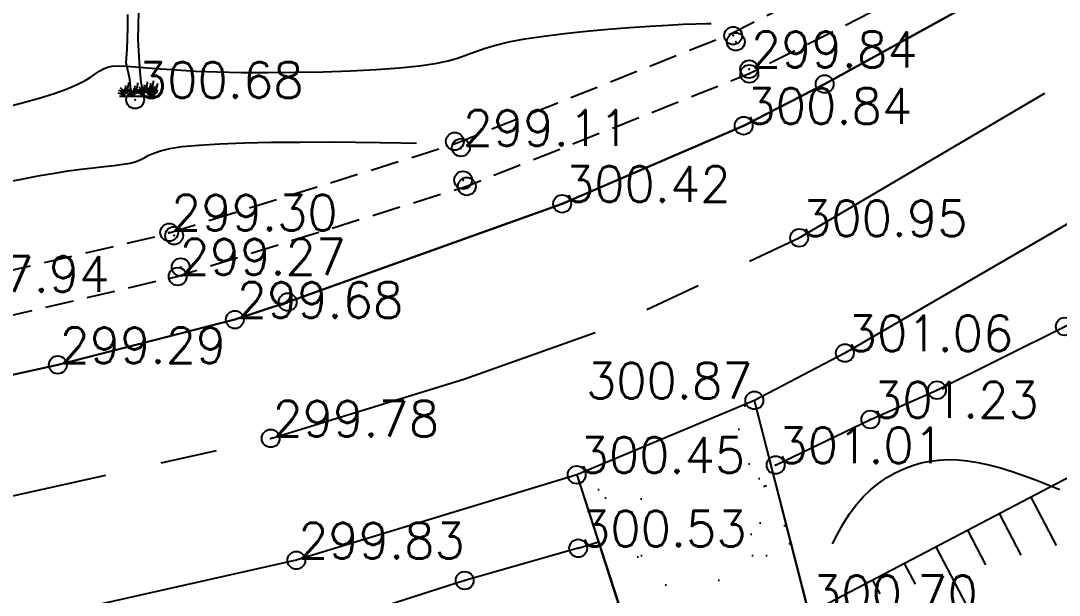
# Model space of a CAD drawing. Header units: millimetres. Extents: x 524954 to 526204, y 9523489 to 9524010.
# Drawn here: x 525925.34 to 525954.42, y 9523798.77 to 9523814.85 of the extents above; entities that cross this region are included whole.
import ezdxf
from ezdxf.enums import TextEntityAlignment as Align

# ---------------------------------------------------------------- set-up
doc = ezdxf.new("R2010")
doc.units = ezdxf.units.MM
doc.header["$PDMODE"] = 32
doc.header["$PDSIZE"] = 0.5
for name, pattern in [('ACAD_ISO12W100', [21, 12, -3, 0, -3, 0, -3]), ('AXES2', [28.575, 19.05, -3.175, 3.175, -3.175]), ('CACHE2', [4.7625, 3.175, -1.5875])]:
    doc.linetypes.add(name, pattern=pattern)
for name, color, linetype in [('Arbre', 34, 'ACAD_ISO12W100'), ('Axe_Route_Existante', 1, 'AXES2'), ('Bord_Route_Existante', 6, 'Continuous'), ('Caniveau', 5, 'CACHE2'), ('CN_01_00', 3, 'Continuous'), ('CN_10_00', 1, 'Continuous'), ('Haut_Talus', 30, 'Continuous'), ('Talus', 2, 'Continuous'), ('TopoAlt', 3, 'Continuous'), ('TOPOJIS', 7, 'Continuous')]:
    doc.layers.add(name, color=color, linetype=linetype)
doc.layers.add('Bord_Route_Existante_POLY3D', color=6, linetype='Continuous', plot=False)
doc.layers.add('Trottoir', color=7, linetype='Continuous', true_color=0xff6666)
doc.styles.add('Simplex 1.0', font='Simplex.shx', dxfattribs={"width": 0.99, "height": 1})

# ---------------------------------------------------------------- blocks, each defined once
blk = doc.blocks.new('TCPOINT M')
at = {"color": 0}
blk.add_point((0, 0), dxfattribs=at)
at = {"layer": 'TopoAlt', "style": 'Simplex 1.0', "width": 0.99}
blk.add_attdef('ALT', (0.15, 0.15), '', height=1, dxfattribs=at)
blk = doc.blocks.new('v088')
at = {"linetype": 'Continuous'}
for p, q in [((0.045, 2.625), (0.064, 3.179)), ((-0.352, 2.542), (-0.344, 3.046)), ((-0.373, 1.752), (-0.352, 2.542)), ((0.043, 2.109), (0.045, 2.625)), ((0.102, 1.053), (0.043, 2.109)), ((-0.412, 1.235), (-0.373, 1.752)), ((-0.268, 0.628), (-0.412, 1.235)), ((0.151, 0.506), (0.102, 1.053)), ((-0.213, 0), (-0.268, 0.628)), ((0.256, 0), (0.151, 0.506)), ((-0.654, 0), (0.654, 0))]:
    blk.add_line(p, q, dxfattribs=at)
at = {"color": 3, "linetype": 'Continuous'}
for p, q in [((-0.416, 0.349), (-0.433, 0.399)), ((-0.353, 0.303), (-0.329, 0.397)), ((-0.329, 0.397), (-0.317, 0.454)), ((-0.317, 0.454), (-0.315, 0.507)), ((0.017, 0.377), (0.029, 0.435)), ((0.029, 0.435), (0.031, 0.488)), ((0.286, 0.368), (0.269, 0.418)), ((0.349, 0.322), (0.373, 0.416)), ((0.373, 0.416), (0.385, 0.474)), ((0.385, 0.474), (0.387, 0.526)), ((0.481, 0.344), (0.517, 0.426)), ((0.517, 0.426), (0.5, 0.476)), ((0.579, 0.38), (0.603, 0.474)), ((0.603, 0.474), (0.615, 0.531)), ((0.615, 0.531), (0.618, 0.584)), ((0.752, 0.373), (0.765, 0.43)), ((0.765, 0.43), (0.767, 0.483)), ((-0.661, 0.096), (-0.712, 0.106)), ((-0.618, 0.197), (-0.683, 0.202)), ((-0.567, 0.053), (-0.661, 0.096)), ((-0.587, 0.264), (-0.627, 0.308)), ((-0.596, 0.159), (-0.618, 0.197)), ((-0.536, 0.087), (-0.596, 0.159)), ((-0.541, 0.224), (-0.587, 0.264)), ((-0.527, 0.031), (-0.567, 0.053)), ((-0.529, 0.166), (-0.541, 0.224)), ((-0.5, 0.031), (-0.536, 0.087)), ((-0.524, 0.099), (-0.529, 0.166)), ((-0.505, 0.106), (-0.502, 0.188)), ((-0.5, 0.036), (-0.505, 0.106)), ((-0.502, 0.188), (-0.452, 0.267)), ((-0.483, 0.022), (-0.459, 0.072)), ((-0.464, 0.132), (-0.409, 0.214)), ((-0.459, 0.072), (-0.387, 0.132)), ((-0.452, 0.267), (-0.416, 0.349)), ((-0.409, 0.214), (-0.353, 0.303)), ((-0.387, 0.132), (-0.341, 0.178)), ((-0.315, 0.077), (-0.365, 0.087)), ((-0.341, 0.178), (-0.327, 0.226)), ((-0.272, 0.178), (-0.337, 0.183)), ((-0.327, 0.226), (-0.32, 0.26)), ((-0.221, 0.034), (-0.315, 0.077)), ((-0.24, 0.245), (-0.281, 0.288)), ((-0.25, 0.139), (-0.272, 0.178)), ((-0.19, 0.067), (-0.25, 0.139)), ((-0.195, 0.204), (-0.24, 0.245)), ((-0.18, 0.012), (-0.221, 0.034)), ((-0.183, 0.147), (-0.195, 0.204)), ((-0.154, 0.012), (-0.19, 0.067)), ((-0.178, 0.079), (-0.183, 0.147)), ((-0.159, 0.087), (-0.156, 0.168)), ((-0.154, 0.017), (-0.159, 0.087)), ((-0.156, 0.168), (-0.106, 0.248)), ((-0.137, 0.002), (-0.113, 0.053)), ((-0.118, 0.113), (-0.063, 0.195)), ((-0.113, 0.053), (-0.041, 0.113)), ((-0.106, 0.248), (-0.07, 0.329)), ((-0.07, 0.329), (-0.087, 0.38)), ((-0.063, 0.195), (-0.007, 0.284)), ((-0.041, 0.113), (0.005, 0.159)), ((0.041, 0.115), (-0.01, 0.125)), ((-0.007, 0.284), (0.017, 0.377)), ((0.005, 0.159), (0.019, 0.207)), ((0.019, 0.207), (0.026, 0.24)), ((0.084, 0.216), (0.019, 0.221)), ((0.135, 0.072), (0.041, 0.115)), ((0.115, 0.284), (0.075, 0.327)), ((0.106, 0.178), (0.084, 0.216)), ((0.166, 0.106), (0.106, 0.178)), ((0.161, 0.243), (0.115, 0.284)), ((0.175, 0.05), (0.135, 0.072)), ((0.173, 0.185), (0.161, 0.243)), ((0.202, 0.05), (0.166, 0.106)), ((0.178, 0.118), (0.173, 0.185)), ((0.197, 0.125), (0.2, 0.207)), ((0.202, 0.055), (0.197, 0.125)), ((0.2, 0.207), (0.25, 0.286)), ((0.219, 0.041), (0.243, 0.091)), ((0.272, 0.173), (0.221, 0.183)), ((0.238, 0.151), (0.293, 0.233)), ((0.243, 0.091), (0.315, 0.151)), ((0.25, 0.286), (0.286, 0.368)), ((0.315, 0.274), (0.25, 0.279)), ((0.365, 0.13), (0.272, 0.173)), ((0.293, 0.233), (0.349, 0.322)), ((0.346, 0.341), (0.305, 0.385)), ((0.337, 0.236), (0.315, 0.274)), ((0.315, 0.151), (0.361, 0.197)), ((0.397, 0.163), (0.337, 0.236)), ((0.392, 0.301), (0.346, 0.341)), ((0.361, 0.197), (0.375, 0.245)), ((0.406, 0.108), (0.365, 0.13)), ((0.421, 0.072), (0.37, 0.082)), ((0.375, 0.245), (0.382, 0.279)), ((0.404, 0.243), (0.392, 0.301)), ((0.433, 0.108), (0.397, 0.163)), ((0.464, 0.173), (0.399, 0.178)), ((0.409, 0.175), (0.404, 0.243)), ((0.514, 0.029), (0.421, 0.072)), ((0.428, 0.183), (0.43, 0.264)), ((0.433, 0.113), (0.428, 0.183)), ((0.43, 0.264), (0.481, 0.344)), ((0.45, 0.099), (0.474, 0.149)), ((0.495, 0.24), (0.454, 0.284)), ((0.486, 0.135), (0.464, 0.173)), ((0.469, 0.209), (0.524, 0.291)), ((0.474, 0.149), (0.546, 0.209)), ((0.546, 0.063), (0.486, 0.135)), ((0.541, 0.2), (0.495, 0.24)), ((0.555, 0.007), (0.514, 0.029)), ((0.524, 0.291), (0.579, 0.38)), ((0.553, 0.142), (0.541, 0.2)), ((0.546, 0.209), (0.591, 0.255)), ((0.582, 0.007), (0.546, 0.063)), ((0.558, 0.075), (0.553, 0.142)), ((0.577, 0.082), (0.579, 0.163)), ((0.582, 0.012), (0.577, 0.082)), ((0.579, 0.163), (0.63, 0.243)), ((0.591, 0.255), (0.606, 0.303)), ((0.599, -0.002), (0.623, 0.048)), ((0.606, 0.303), (0.613, 0.337)), ((0.618, 0.108), (0.673, 0.19)), ((0.623, 0.048), (0.695, 0.108)), ((0.63, 0.243), (0.666, 0.325)), ((0.666, 0.325), (0.649, 0.375)), ((0.673, 0.19), (0.728, 0.279)), ((0.695, 0.108), (0.74, 0.154)), ((0.728, 0.279), (0.752, 0.373)), ((0.74, 0.154), (0.755, 0.202)), ((0.755, 0.202), (0.762, 0.236))]:
    blk.add_line(p, q, dxfattribs=at)

msp = doc.modelspace()

# ---------------------------------------------------------------- hatches: boundary and pattern name
at = {"layer": 'Bord_Route_Existante'}
h = msp.add_hatch(dxfattribs=at)
h.set_pattern_fill('ALEA', color=8, scale=0.35, style=0)
h.set_pattern_definition([(312, (0.35, 0), (4.1082199217, 0.8732291002), [0, -2.625]), (67, (-0.175, 0.303), (-4.1686938351, -0.511851243), [0, -4.375]), (153, (-0.175, 0.303), (0.2198110171, -4.1942440443), [0, -3.5]), (180, (-0.175, -0.303), (2.1, -3.637306694), [0, -3.5]), (74, (-1.4, 0), (-4.0752420485, -1.016071962), [0, -3.5]), (286, (-1.4, 0), (4.0752420485, -1.016071962), [0, -3.5]), (52, (0.7, -1.2124), (-4.1591258872, 0.5845270229), [0, -4.375]), (300, (0.7, 1.2124), (4.1999999984, -9e-10), [0, -3.5]), (175, (0.7, 1.2124), (1.7749966995, -3.8064927037), [0, -3.5]), (114, (0.175, 0.9093), (-4.1769919588, 0.4390195465), [0, -1.75]), (248, (0.175, -0.9093), (2.5857781946, -3.3096451644), [0, -2.17])])
h.paths.add_polyline_path([(525953.74, 9523794.798), (525947.424, 9523798.263), (525945.886, 9523804.22), (525940.911, 9523802.137), (525942.781, 9523796.389), (525943.303, 9523789.156), (525948.426, 9523790.702), (525950.318, 9523791.528)])
h.paths.add_polyline_path([(525945.032, 9523802.401), (525946.555, 9523802.401), (525946.555, 9523803.151), (525945.032, 9523803.151)], flags=24)
h.paths.add_polyline_path([(525945.936, 9523798.356), (525947.459, 9523798.356), (525947.459, 9523799.106), (525945.936, 9523799.106)], flags=24)
h.paths.add_polyline_path([(525941.333, 9523796.38), (525942.856, 9523796.38), (525942.856, 9523797.13), (525941.333, 9523797.13)], flags=25)
h.paths.add_polyline_path([(525946.189, 9523798.254), (525947.499, 9523798.254), (525947.499, 9523799.004), (525946.189, 9523799.004)], flags=24)
h.paths.add_polyline_path([(525952.292, 9523794.789), (525953.815, 9523794.789), (525953.815, 9523795.539), (525952.292, 9523795.539)], flags=9)
h.paths.add_polyline_path([(525946.954, 9523790.694), (525948.501, 9523790.694), (525948.501, 9523791.444), (525946.954, 9523791.444)], flags=24)
h.paths.add_polyline_path([(525948.87, 9523791.519), (525950.393, 9523791.519), (525950.393, 9523792.269), (525948.87, 9523792.269)], flags=24)
h.paths.add_polyline_path([(525941.273, 9523796.482), (525942.796, 9523796.482), (525942.796, 9523797.232), (525941.273, 9523797.232)], flags=25)

# ---------------------------------------------------------------- linework, layer by layer
at = {"layer": 'Axe_Route_Existante', "ltscale": 0.5, "flags": 128}
msp.add_lwpolyline([(525586.699, 9523773.004), (525594.438, 9523777.106), (525618.223, 9523789.407), (525625.013, 9523793.73), (525631.595, 9523797.596), (525637.632, 9523800.898), (525652.791, 9523807.42), (525669.106, 9523811.823), (525685.979, 9523814.884), (525693.088, 9523815.654), (525707.454, 9523816.694), (525717.039, 9523816.84), (525725.297, 9523816.644), (525729.698, 9523816.378), (525741.406, 9523815.177), (525741.84, 9523815.117), (525749.699, 9523813.877), (525775.145, 9523809.302), (525803.422, 9523804.201), (525817.048, 9523801.682), (525827.851, 9523799.771), (525839.056, 9523798.429), (525854.65, 9523797.376), (525870.172, 9523796.814), (525884.208, 9523797.02), (525899.003, 9523797.789), (525917.125, 9523799.773), (525932.341, 9523803.156), (525937.747, 9523804.809), (525941.803, 9523806.256), (525947.141, 9523808.768), (525964.848, 9523819.198), (525980.541, 9523832.453), (525991.817, 9523846.401), (526001.896, 9523863.645), (526032.968, 9523917.472), (526051.53, 9523951.634), (526076.259, 9523995.188)], dxfattribs=at)
at = {"layer": 'Bord_Route_Existante', "flags": 128}
for points in [[(526005.046, 9523861.929), (525996.6, 9523847.299), (525994.689, 9523844.347), (525983.277, 9523830.232), (525967.105, 9523816.393), (525948.42, 9523805.544), (525945.886, 9523804.22), (525940.911, 9523802.137), (525933.059, 9523799.742), (525917.724, 9523796.301), (525910.579, 9523795.372), (525899.19, 9523794.37), (525884.152, 9523793.467), (525869.882, 9523793.206)], [(525875.063, 9523800.284), (525883.995, 9523800.513), (525886.131, 9523800.645), (525898.814, 9523801.282), (525903.445, 9523801.665), (525909.479, 9523802.36), (525914.558, 9523802.959), (525916.743, 9523803.267), (525920.356, 9523803.894), (525926.379, 9523805.213), (525931.338, 9523806.479), (525932.816, 9523806.972), (525940.502, 9523809.723), (525945.585, 9523811.907), (525947.852, 9523813.075), (525955.344, 9523817.205), (525961.799, 9523821.209), (525962.781, 9523821.94), (525970.648, 9523827.982), (525977.621, 9523834.354)], [(525940.911, 9523802.137), (525942.781, 9523796.389), (525943.303, 9523789.156), (525948.426, 9523790.702), (525950.318, 9523791.528), (525953.74, 9523794.798), (525947.424, 9523798.263), (525945.886, 9523804.22)]]:
    msp.add_lwpolyline(points, dxfattribs=at)
at = {"layer": 'Bord_Route_Existante_POLY3D'}
for points in [[(526013.385, 9523876.804, 307.75), (526006.191, 9523863.842, 306.89), (526005.046, 9523861.929, 306.73), (525996.6, 9523847.299, 305.51), (525994.689, 9523844.347, 305.26), (525983.277, 9523830.232, 304.05), (525967.105, 9523816.393, 302.57), (525948.42, 9523805.544, 301.06), (525945.886, 9523804.22, 300.87), (525940.911, 9523802.137, 300.45), (525933.059, 9523799.742, 299.83), (525917.724, 9523796.301, 298.79), (525915.068, 9523795.885, 298.64), (525910.579, 9523795.372, 298.26), (525899.19, 9523794.37, 297.34), (525884.152, 9523793.467, 296.28), (525869.882, 9523793.206, 295.29)], [(525955.344, 9523817.205, 301.72), (525947.852, 9523813.075, 301.05), (525945.585, 9523811.907, 300.84), (525940.502, 9523809.723, 300.42), (525932.816, 9523806.972, 299.78), (525931.338, 9523806.479, 299.68), (525926.379, 9523805.213, 299.29), (525920.356, 9523803.894, 298.8), (525916.743, 9523803.267, 298.53), (525914.558, 9523802.959, 298.36), (525909.479, 9523802.36, 297.94), (525903.445, 9523801.665, 297.52), (525898.814, 9523801.282, 297.15), (525897.369, 9523801.28, 297.05), (525891.451, 9523800.888, 296.63), (525886.131, 9523800.645, 296.24), (525883.995, 9523800.513, 296.09), (525881.044, 9523800.455, 295.89), (525875.063, 9523800.284, 295.44)], [(525940.911, 9523802.137, 300.45), (525942.721, 9523796.49, 300.8), (525942.781, 9523796.389, 300.56), (525943.303, 9523789.156, 299.21), (525948.426, 9523790.702, 299.44), (525950.318, 9523791.528, 299.47), (525953.74, 9523794.798, 299.65), (525947.424, 9523798.263, 300.7), (525947.384, 9523798.365, 301.33), (525945.886, 9523804.22, 300.87)]]:
    msp.add_polyline3d(points, dxfattribs=at)
at = {"layer": 'Caniveau', "ltscale": 0.25, "elevation": 307.27, "flags": 128}
for points in [[(526001.693, 9523876.706), (525992.67, 9523862.583), (525988.317, 9523856.056), (525986.483, 9523853.58), (525979.846, 9523844.667), (525972.556, 9523835.757), (525965.764, 9523828.474), (525959.142, 9523822.599), (525952.525, 9523818.152), (525945.24, 9523814.478), (525937.422, 9523811.365), (525929.415, 9523808.87), (525922.977, 9523807.359), (525911.343, 9523805.517), (525900.219, 9523804.772), (525883.548, 9523804.534), (525871.514, 9523804.226), (525863.676, 9523804.152), (525858.551, 9523804.354), (525852.271, 9523804.619), (525845.799, 9523805.015), (525839.474, 9523805.458), (525832.921, 9523806.263), (525825.213, 9523807.529), (525818.468, 9523808.739), (525811.153, 9523810.025), (525805.831, 9523810.986), (525799.485, 9523812), (525787.157, 9523814.173), (525774.027, 9523816.47), (525761.815, 9523818.599), (525751.77, 9523820.346), (525742.028, 9523821.356), (525725.747, 9523822.327), (525717.412, 9523822.531), (525706.745, 9523822.088), (525692.923, 9523821.483), (525685.51, 9523820.415), (525667.69, 9523817.467), (525650.531, 9523812.577), (525633.827, 9523805.677), (525628.951, 9523803.575)], [(526002.725, 9523876.046), (525993.696, 9523861.913), (525989.319, 9523855.351), (525987.467, 9523852.849), (525980.812, 9523843.913), (525973.479, 9523834.951), (525966.621, 9523827.596), (525959.894, 9523821.628), (525953.145, 9523817.092), (525945.744, 9523813.359), (525937.832, 9523810.209), (525929.738, 9523807.687), (525923.213, 9523806.156), (525911.48, 9523804.298), (525900.269, 9523803.548), (525883.572, 9523803.309), (525871.536, 9523803.001), (525863.657, 9523802.926), (525858.501, 9523803.129), (525852.208, 9523803.396), (525845.719, 9523803.793), (525839.356, 9523804.238), (525832.747, 9523805.05), (525825.006, 9523806.322), (525818.254, 9523807.532), (525810.938, 9523808.819), (525805.625, 9523809.779), (525799.282, 9523810.792), (525786.945, 9523812.967), (525773.816, 9523815.263), (525761.605, 9523817.392), (525751.602, 9523819.132), (525741.928, 9523820.134), (525725.695, 9523821.102), (525717.422, 9523821.306), (525706.806, 9523820.864), (525693.255, 9523820.056), (525685.68, 9523819.201), (525667.959, 9523816.269), (525650.934, 9523811.417), (525634.345, 9523804.565), (525630.007, 9523801.744)]]:
    msp.add_lwpolyline(points, dxfattribs=at)
at = {"layer": 'CN_01_00', "elevation": 301, "flags": 128}
for points in [[(525924.874, 9523812.422), (525925.38, 9523812.546), (525925.854, 9523812.677), (525926.278, 9523812.811), (525926.638, 9523812.941), (525926.923, 9523813.063), (525927.142, 9523813.176), (525927.31, 9523813.278), (525927.442, 9523813.367), (525927.553, 9523813.443), (525927.657, 9523813.504), (525927.77, 9523813.548), (525927.906, 9523813.575), (525928.079, 9523813.583), (525928.295, 9523813.576), (525928.562, 9523813.558), (525928.883, 9523813.531), (525929.266, 9523813.5), (525929.715, 9523813.468), (525930.238, 9523813.439), (525930.839, 9523813.415), (525931.519, 9523813.401), (525932.257, 9523813.397), (525933.03, 9523813.403), (525933.81, 9523813.419), (525934.573, 9523813.445), (525935.293, 9523813.481), (525935.945, 9523813.528), (525936.503, 9523813.585), (525936.951, 9523813.652), (525937.307, 9523813.727), (525937.597, 9523813.81), (525937.849, 9523813.897), (525938.089, 9523813.986), (525938.344, 9523814.077), (525938.641, 9523814.167), (525939.007, 9523814.255), (525939.461, 9523814.337), (525939.988, 9523814.415), (525940.566, 9523814.486), (525941.174, 9523814.551), (525941.79, 9523814.608), (525942.391, 9523814.657), (525942.955, 9523814.697), (525943.46, 9523814.727), (525943.89, 9523814.748), (525944.248, 9523814.761), (525944.542, 9523814.768), (525944.671, 9523814.77)], [(525948.077, 9523800.2), (525948.207, 9523800.459), (525948.371, 9523800.76), (525948.546, 9523801.04), (525948.734, 9523801.295), (525948.935, 9523801.524), (525949.146, 9523801.727), (525949.368, 9523801.906), (525949.596, 9523802.061), (525949.831, 9523802.194), (525950.07, 9523802.305), (525950.311, 9523802.396), (525950.554, 9523802.467), (525950.8, 9523802.518), (525951.05, 9523802.55), (525951.308, 9523802.562), (525951.575, 9523802.554), (525951.852, 9523802.527), (525952.144, 9523802.48), (525952.45, 9523802.414), (525952.773, 9523802.328), (525953.107, 9523802.226), (525953.446, 9523802.111), (525953.784, 9523801.986), (525954.116, 9523801.855), (525954.435, 9523801.721)]]:
    msp.add_lwpolyline(points, dxfattribs=at)
at = {"layer": 'CN_10_00', "elevation": 300, "flags": 128}
msp.add_lwpolyline([(525925.027, 9523810.344), (525925.454, 9523810.43), (525925.876, 9523810.51), (525926.284, 9523810.582), (525926.671, 9523810.641), (525927.035, 9523810.688), (525927.372, 9523810.728), (525927.68, 9523810.763), (525927.957, 9523810.795), (525928.2, 9523810.828), (525928.407, 9523810.864), (525928.575, 9523810.907), (525928.705, 9523810.959), (525928.817, 9523811.017), (525928.931, 9523811.08), (525929.071, 9523811.144), (525929.258, 9523811.208), (525929.515, 9523811.268), (525929.864, 9523811.322), (525930.326, 9523811.367), (525930.916, 9523811.402), (525931.607, 9523811.427), (525932.366, 9523811.443), (525933.16, 9523811.452), (525933.953, 9523811.453), (525934.712, 9523811.449), (525935.403, 9523811.441), (525935.992, 9523811.429), (525936.423, 9523811.415)], dxfattribs=at)
at = {"layer": 'Haut_Talus', "flags": 128}
msp.add_lwpolyline([(525947.424, 9523798.263), (525957.429, 9523803.508), (525962.69, 9523806.365), (525969.035, 9523810.342), (525972.76, 9523813.03)], dxfattribs=at)
at = {"layer": 'Talus'}
for p, q in [((525953.624, 9523801.513), (525954.335, 9523800.157)), ((525952.738, 9523801.049), (525953.348, 9523799.886)), ((525951.853, 9523800.584), (525952.36, 9523799.616)), ((525950.967, 9523800.12), (525952.186, 9523797.795)), ((525950.081, 9523799.656), (525950.386, 9523799.074)), ((525949.196, 9523799.191), (525949.399, 9523798.804))]:
    msp.add_line(p, q, dxfattribs=at)
at = {"layer": 'Trottoir', "flags": 128}
for points in [[(525946.48, 9523802.409), (525949.133, 9523803.684), (525950.999, 9523804.506), (525954.577, 9523806.288), (525957.242, 9523807.502), (525959.849, 9523809.195), (525964.162, 9523811.9), (525967.225, 9523814.173), (525972.398, 9523817.593), (525974.834, 9523819.573), (525977.049, 9523821.463), (525979.326, 9523823.405), (525979.326, 9523823.405), (525981.366, 9523825.352), (525983.733, 9523827.544), (525985.547, 9523829.419), (525989.751, 9523834.182), (525992.374, 9523837.546), (525995.729, 9523842.081), (525998.384, 9523846.01), (526006.94, 9523861.025), (526013.783, 9523873.096)], [(525940.953, 9523800.08), (525937.774, 9523799.179), (525931.921, 9523797.299), (525929.015, 9523796.549), (525926.27, 9523795.978), (525920.343, 9523794.515), (525915.243, 9523793.722)], [(525940.953, 9523800.08), (525941.52, 9523800.264)]]:
    msp.add_lwpolyline(points, dxfattribs=at)

# ---------------------------------------------------------------- block references
at = {"layer": 'Arbre', "xscale": 0.75, "yscale": 0.75, "zscale": 0.75}
msp.add_blockref('v088', (525928.602, 9523812.738, 608.53), dxfattribs=at)
at = {"layer": 'TOPOJIS'}
for p in [(525945.292, 9523814.429, 300.69), (525945.365, 9523814.259, 299.82), (525945.744, 9523813.359, 300.69), (525947.852, 9523813.075, 301.05), (525937.496, 9523811.47, 300.01), (525937.729, 9523810.385, 299.11), (525937.832, 9523810.209, 299.96), (525929.637, 9523808.832, 298.43), (525929.821, 9523807.949, 298.43), (525932.816, 9523806.972, 299.78), (525950.999, 9523804.506, 301.4), (525937.774, 9523799.179, 300.3)]:
    msp.add_blockref('TCPOINT M', p, dxfattribs=at)
ref = msp.add_blockref('TCPOINT M', (525945.739, 9523813.492, 299.84), dxfattribs=at)
ref.add_attrib('ALT', '299.84', (525945.789, 9523813.542, 299.84), dxfattribs={"layer": 'TopoAlt', "height": 1, "style": 'Simplex 1.0', "width": 0.99})
ref = msp.add_blockref('TCPOINT M', (525928.544, 9523812.636, 300.68), dxfattribs=at)
ref.add_attrib('ALT', '300.68', (525928.594, 9523812.686, 300.68), dxfattribs={"layer": 'TopoAlt', "height": 1, "style": 'Simplex 1.0', "width": 0.99})
ref = msp.add_blockref('TCPOINT M', (525945.585, 9523811.907, 300.84), dxfattribs=at)
ref.add_attrib('ALT', '300.84', (525945.635, 9523811.957, 300.84), dxfattribs={"layer": 'TopoAlt', "height": 1, "style": 'Simplex 1.0', "width": 0.99})
ref = msp.add_blockref('TCPOINT M', (525937.668, 9523811.296, 299.11), dxfattribs=at)
ref.add_attrib('ALT', '299.11', (525937.718, 9523811.346, 299.11), dxfattribs={"layer": 'TopoAlt', "height": 1, "style": 'Simplex 1.0', "width": 0.99})
ref = msp.add_blockref('TCPOINT M', (525940.502, 9523809.723, 300.42), dxfattribs=at)
ref.add_attrib('ALT', '300.42', (525940.552, 9523809.773, 300.42), dxfattribs={"layer": 'TopoAlt', "height": 1, "style": 'Simplex 1.0', "width": 0.99})
ref = msp.add_blockref('TCPOINT M', (525929.5, 9523808.923, 299.3), dxfattribs=at)
ref.add_attrib('ALT', '299.30', (525929.55, 9523808.973, 299.3), dxfattribs={"layer": 'TopoAlt', "height": 1, "style": 'Simplex 1.0', "width": 0.99})
ref = msp.add_blockref('TCPOINT M', (525947.141, 9523808.768, 300.95), dxfattribs=at)
ref.add_attrib('ALT', '300.95', (525947.191, 9523808.818, 300.95), dxfattribs={"layer": 'TopoAlt', "height": 1, "style": 'Simplex 1.0', "width": 0.99})
ref = msp.add_blockref('TCPOINT M', (525929.738, 9523807.687, 299.27), dxfattribs=at)
ref.add_attrib('ALT', '299.27', (525929.788, 9523807.737, 299.27), dxfattribs={"layer": 'TopoAlt', "height": 1, "style": 'Simplex 1.0', "width": 0.99})
ref = msp.add_blockref('TCPOINT M', (525923.108, 9523807.207, 297.94), dxfattribs=at)
ref.add_attrib('ALT', '297.94', (525923.158, 9523807.257, 297.94), dxfattribs={"layer": 'TopoAlt', "height": 1, "style": 'Simplex 1.0', "width": 0.99})
ref = msp.add_blockref('TCPOINT M', (525931.338, 9523806.479, 299.68), dxfattribs=at)
ref.add_attrib('ALT', '299.68', (525931.388, 9523806.529, 299.68), dxfattribs={"layer": 'TopoAlt', "height": 1, "style": 'Simplex 1.0', "width": 0.99})
ref = msp.add_blockref('TCPOINT M', (525954.577, 9523806.288, 301.67), dxfattribs=at)
ref.add_attrib('ALT', '301.67', (525954.627, 9523806.338, 301.67), dxfattribs={"layer": 'TopoAlt', "height": 1, "style": 'Simplex 1.0', "width": 0.99})
ref = msp.add_blockref('TCPOINT M', (525948.42, 9523805.544, 301.06), dxfattribs=at)
ref.add_attrib('ALT', '301.06', (525948.47, 9523805.594, 301.06), dxfattribs={"layer": 'TopoAlt', "height": 1, "style": 'Simplex 1.0', "width": 0.99})
ref = msp.add_blockref('TCPOINT M', (525926.379, 9523805.213, 299.29), dxfattribs=at)
ref.add_attrib('ALT', '299.29', (525926.429, 9523805.263, 299.29), dxfattribs={"layer": 'TopoAlt', "height": 1, "style": 'Simplex 1.0', "width": 0.99})
ref = msp.add_blockref('TCPOINT M', (525945.886, 9523804.22, 300.87), dxfattribs=at)
ref.add_attrib('ALT', '300.87', dxfattribs={"layer": 'TopoAlt', "height": 1, "style": 'Simplex 1.0', "width": 0.99}).set_placement((525945.836, 9523804.27, 300.87), align=Align.RIGHT)
ref = msp.add_blockref('TCPOINT M', (525949.133, 9523803.684, 301.23), dxfattribs=at)
ref.add_attrib('ALT', '301.23', (525949.183, 9523803.734, 301.23), dxfattribs={"layer": 'TopoAlt', "height": 1, "style": 'Simplex 1.0', "width": 0.99})
ref = msp.add_blockref('TCPOINT M', (525932.341, 9523803.156, 299.78), dxfattribs=at)
ref.add_attrib('ALT', '299.78', (525932.391, 9523803.206, 299.78), dxfattribs={"layer": 'TopoAlt', "height": 1, "style": 'Simplex 1.0', "width": 0.99})
ref = msp.add_blockref('TCPOINT M', (525946.48, 9523802.409, 301.01), dxfattribs=at)
ref.add_attrib('ALT', '301.01', (525946.53, 9523802.459, 301.01), dxfattribs={"layer": 'TopoAlt', "height": 1, "style": 'Simplex 1.0', "width": 0.99})
ref = msp.add_blockref('TCPOINT M', (525940.911, 9523802.137, 300.45), dxfattribs=at)
ref.add_attrib('ALT', '300.45', (525940.961, 9523802.187, 300.45), dxfattribs={"layer": 'TopoAlt', "height": 1, "style": 'Simplex 1.0', "width": 0.99})
ref = msp.add_blockref('TCPOINT M', (525940.953, 9523800.08, 300.53), dxfattribs=at)
ref.add_attrib('ALT', '300.53', (525941.003, 9523800.13, 300.53), dxfattribs={"layer": 'TopoAlt', "height": 1, "style": 'Simplex 1.0', "width": 0.99})
ref = msp.add_blockref('TCPOINT M', (525933.059, 9523799.742, 299.83), dxfattribs=at)
ref.add_attrib('ALT', '299.83', (525933.109, 9523799.792, 299.83), dxfattribs={"layer": 'TopoAlt', "height": 1, "style": 'Simplex 1.0', "width": 0.99})
ref = msp.add_blockref('TCPOINT M', (525947.424, 9523798.263, 300.7), dxfattribs=at)
ref.add_attrib('ALT', '300.70', (525947.474, 9523798.313, 300.7), dxfattribs={"layer": 'TopoAlt', "height": 1, "style": 'Simplex 1.0', "width": 0.99})

doc.saveas('drawing.dxf')
